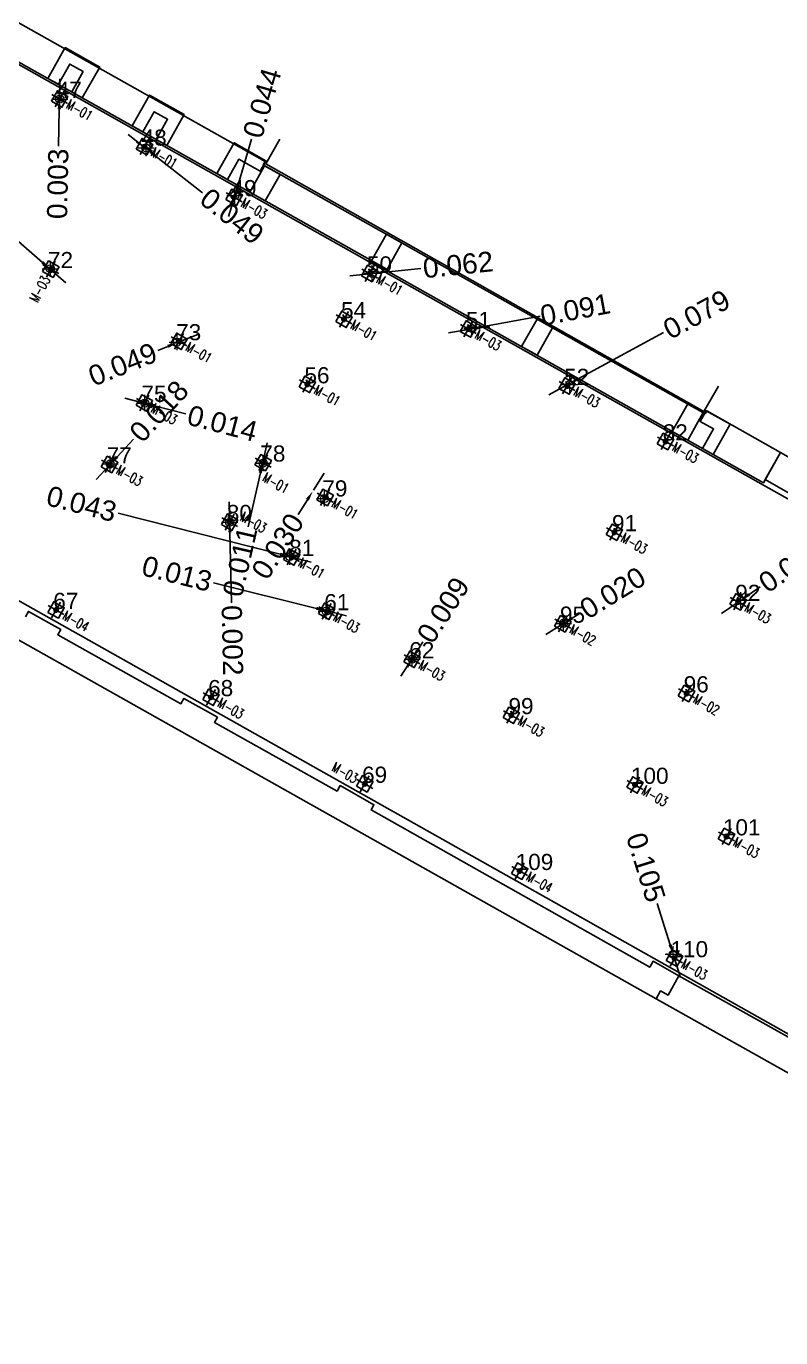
# Model space of a CAD drawing. Header units: metres. Extents: x -737339.1 to -737255, y -1030801.3 to -1030746.9.
# Drawn here: x -737294.08 to -737275.4, y -1030801.33 to -1030768.85 of the extents above; entities that cross this region are included whole.
import ezdxf
from ezdxf.enums import TextEntityAlignment as Align

# ---------------------------------------------------------------- set-up
doc = ezdxf.new("R2010")
doc.units = ezdxf.units.M
doc.header["$LTSCALE"] = 0.05
doc.header["$PDMODE"] = 34
doc.header["$PDSIZE"] = 0.2
for name, color, linetype in [('Bod-cislo', 191, 'Continuous'), ('bod-oznac', 6, 'Continuous'), ('koty', 5, 'Continuous'), ('projekt', 252, 'Continuous')]:
    doc.layers.add(name, color=color, linetype=linetype)
doc.styles.add('arial', font='arial.ttf')
doc.styles.add('ROMAND', font='romand.shx', dxfattribs={"width": 0.7})
doc.styles.get("Standard").update_dxf_attribs({"font": 'arial.ttf'})
doc.dimstyles.new('Standard 0.300', dxfattribs={"dimtxt": 0.5, "dimasz": 0.25, "dimexe": 0.18, "dimexo": 0.0625, "dimgap": 0.09, "dimtad": 0, "dimdec": 3, "dimzin": 0, "dimdsep": 46, "dimtxsty": 'Standard', "dimblk2": 'NONE', "dimsah": 1, "dimcen": 0.09, "dimse1": 1, "dimse2": 1, "dimadec": 0, "dimazin": 0, "dimtfac": 1, "dimtdec": 3, "dimtofl": 0, "dimtmove": 0, "dimatfit": 3, "dimldrblk": 'NONE', "dimfxl": 1, "dimtolj": 1, "dimtzin": 0, "dimarcsym": 0})

# ---------------------------------------------------------------- blocks, each defined once
blk = doc.blocks.new('*D143')
at = {"layer": 'Defpoints', "color": 0, "transparency": 16777216}
for p in [(-737293.256, -1030770.652), (-737293.252, -1030770.652), (-737293.252, -1030770.655, -225.585)]:
    blk.add_point(p, dxfattribs=at)
at = {"layer": 'koty', "color": 0, "lineweight": -2, "transparency": 16777216}
for p, q in [((-737293.256, -1030770.652), (-737293.246, -1030770.152)), ((-737293.261, -1030770.905), (-737293.279, -1030771.82))]:
    blk.add_line(p, q, dxfattribs=at)
at = {"layer": 'koty', "color": 0, "transparency": 16777216}
blk.add_solid([(-737293.303, -1030770.904), (-737293.22, -1030770.906), (-737293.256, -1030770.655)], dxfattribs=at)
at = {"layer": 'koty', "color": 0, "transparency": 16777216, "insert": (-737293.297, -1030772.753), "char_height": 0.5, "attachment_point": 5, "rotation": 88.8792}
blk.add_mtext('\\A1;0.003', dxfattribs=at)
blk = doc.blocks.new('_None')
blk = doc.blocks.new('*D147')
at = {"layer": 'Defpoints', "color": 0, "transparency": 16777216}
for p in [(-737293.482, -1030774.857, -225.548), (-737293.476, -1030774.876), (-737293.469, -1030774.868)]:
    blk.add_point(p, dxfattribs=at)
at = {"layer": 'koty', "color": 0, "lineweight": -2, "transparency": 16777216}
for p, q in [((-737293.677, -1030774.701), (-737294.837, -1030773.689)), ((-737293.476, -1030774.876), (-737293.099, -1030775.204))]:
    blk.add_line(p, q, dxfattribs=at)
at = {"layer": 'koty', "color": 0, "transparency": 16777216}
blk.add_solid([(-737293.65, -1030774.669), (-737293.705, -1030774.732), (-737293.489, -1030774.865)], dxfattribs=at)
at = {"layer": 'koty', "color": 0, "transparency": 16777216, "insert": (-737295.541, -1030773.076), "char_height": 0.5, "attachment_point": 5, "rotation": 318.9235}
blk.add_mtext('\\A1;0.017', dxfattribs=at)
blk = doc.blocks.new('*D148')
at = {"layer": 'Defpoints', "color": 0, "transparency": 16777216}
for p in [(-737291.159, -1030771.844), (-737291.152, -1030771.835), (-737291.114, -1030771.865, -225.509)]:
    blk.add_point(p, dxfattribs=at)
at = {"layer": 'koty', "color": 0, "lineweight": -2, "transparency": 16777216}
for p, q in [((-737291.159, -1030771.844), (-737291.552, -1030771.534)), ((-737290.925, -1030772.029), (-737289.72, -1030772.98))]:
    blk.add_line(p, q, dxfattribs=at)
at = {"layer": 'koty', "color": 0, "transparency": 16777216}
blk.add_solid([(-737290.899, -1030771.996), (-737290.951, -1030772.062), (-737291.121, -1030771.874)], dxfattribs=at)
at = {"layer": 'koty', "color": 0, "transparency": 16777216, "insert": (-737288.987, -1030773.558), "char_height": 0.5, "attachment_point": 5, "rotation": 321.7211}
blk.add_mtext('\\A1;0.049', dxfattribs=at)
blk = doc.blocks.new('*D149')
at = {"layer": 'Defpoints', "color": 0, "transparency": 16777216}
for p in [(-737288.931, -1030773.086), (-737288.928, -1030773.087), (-737288.918, -1030773.044, -225.461)]:
    blk.add_point(p, dxfattribs=at)
at = {"layer": 'koty', "color": 0, "lineweight": -2, "transparency": 16777216}
for p, q in [((-737288.845, -1030772.805), (-737288.504, -1030771.649)), ((-737288.928, -1030773.087), (-737289.07, -1030773.567))]:
    blk.add_line(p, q, dxfattribs=at)
at = {"layer": 'koty', "color": 0, "transparency": 16777216}
blk.add_solid([(-737288.885, -1030772.793), (-737288.805, -1030772.817), (-737288.916, -1030773.045)], dxfattribs=at)
at = {"layer": 'koty', "color": 0, "transparency": 16777216, "insert": (-737288.239, -1030770.755), "char_height": 0.5, "attachment_point": 5, "rotation": 73.5411}
blk.add_mtext('\\A1;0.044', dxfattribs=at)
blk = doc.blocks.new('*D150')
at = {"layer": 'Defpoints', "color": 0, "transparency": 16777216}
for p in [(-737291.158, -1030778.184), (-737291.157, -1030778.179), (-737291.143, -1030778.183, -225.541)]:
    blk.add_point(p, dxfattribs=at)
at = {"layer": 'koty', "color": 0, "lineweight": -2, "transparency": 16777216}
for p, q in [((-737291.158, -1030778.184), (-737291.642, -1030778.058)), ((-737290.902, -1030778.251), (-737290.127, -1030778.452))]:
    blk.add_line(p, q, dxfattribs=at)
at = {"layer": 'koty', "color": 0, "transparency": 16777216}
blk.add_solid([(-737290.892, -1030778.21), (-737290.913, -1030778.291), (-737291.144, -1030778.188)], dxfattribs=at)
at = {"layer": 'koty', "color": 0, "transparency": 16777216, "insert": (-737289.224, -1030778.687), "char_height": 0.5, "attachment_point": 5, "rotation": 345.4117}
blk.add_mtext('\\A1;0.014', dxfattribs=at)
blk = doc.blocks.new('*D151')
at = {"layer": 'Defpoints', "color": 0, "transparency": 16777216}
for p in [(-737292.016, -1030779.704), (-737292.011, -1030779.709), (-737292.004, -1030779.691, -225.57)]:
    blk.add_point(p, dxfattribs=at)
at = {"layer": 'koty', "color": 0, "lineweight": -2, "transparency": 16777216}
for p, q in [((-737291.83, -1030779.512), (-737291.426, -1030779.073)), ((-737292.011, -1030779.709), (-737292.349, -1030780.077))]:
    blk.add_line(p, q, dxfattribs=at)
at = {"layer": 'koty', "color": 0, "transparency": 16777216}
blk.add_solid([(-737291.86, -1030779.484), (-737291.799, -1030779.54), (-737291.999, -1030779.696)], dxfattribs=at)
at = {"layer": 'koty', "color": 0, "transparency": 16777216, "insert": (-737290.793, -1030778.385), "char_height": 0.5, "attachment_point": 5, "rotation": 47.3933}
blk.add_mtext('\\A1;0.018', dxfattribs=at)
blk = doc.blocks.new('*D152')
at = {"layer": 'Defpoints', "color": 0, "transparency": 16777216}
for p in [(-737285.576, -1030774.976), (-737285.576, -1030774.981), (-737285.515, -1030774.97, -225.452)]:
    blk.add_point(p, dxfattribs=at)
at = {"layer": 'koty', "color": 0, "lineweight": -2, "transparency": 16777216}
for p, q in [((-737285.576, -1030774.981), (-737286.073, -1030775.032)), ((-737285.266, -1030774.95), (-737284.316, -1030774.853))]:
    blk.add_line(p, q, dxfattribs=at)
at = {"layer": 'koty', "color": 0, "transparency": 16777216}
blk.add_solid([(-737285.27, -1030774.908), (-737285.262, -1030774.991), (-737285.515, -1030774.975)], dxfattribs=at)
at = {"layer": 'koty', "color": 0, "transparency": 16777216, "insert": (-737283.39, -1030774.759), "char_height": 0.5, "attachment_point": 5, "rotation": 5.8048}
blk.add_mtext('\\A1;0.062', dxfattribs=at)
blk = doc.blocks.new('*D153')
at = {"layer": 'Defpoints', "color": 0, "transparency": 16777216}
for p in [(-737283.137, -1030776.351), (-737283.136, -1030776.357), (-737283.047, -1030776.334, -225.456)]:
    blk.add_point(p, dxfattribs=at)
at = {"layer": 'koty', "color": 0, "lineweight": -2, "transparency": 16777216}
for p, q in [((-737282.8, -1030776.294), (-737281.36, -1030776.028)), ((-737283.136, -1030776.357), (-737283.627, -1030776.447))]:
    blk.add_line(p, q, dxfattribs=at)
at = {"layer": 'koty', "color": 0, "transparency": 16777216}
blk.add_solid([(-737282.808, -1030776.254), (-737282.792, -1030776.335), (-737283.046, -1030776.34)], dxfattribs=at)
at = {"layer": 'koty', "color": 0, "transparency": 16777216, "insert": (-737280.49, -1030775.868), "char_height": 0.5, "attachment_point": 5, "rotation": 10.471}
blk.add_mtext('\\A1;0.091', dxfattribs=at)
blk = doc.blocks.new('*D154')
at = {"layer": 'Defpoints', "color": 0, "transparency": 16777216}
for p in [(-737280.705, -1030777.742), (-737280.695, -1030777.761), (-737280.625, -1030777.723, -225.491)]:
    blk.add_point(p, dxfattribs=at)
at = {"layer": 'koty', "color": 0, "lineweight": -2, "transparency": 16777216}
for p, q in [((-737280.416, -1030777.584), (-737278.307, -1030776.435)), ((-737280.705, -1030777.742), (-737281.144, -1030777.981))]:
    blk.add_line(p, q, dxfattribs=at)
at = {"layer": 'koty', "color": 0, "transparency": 16777216}
blk.add_solid([(-737280.436, -1030777.547), (-737280.396, -1030777.621), (-737280.636, -1030777.704)], dxfattribs=at)
at = {"layer": 'koty', "color": 0, "transparency": 16777216, "insert": (-737277.487, -1030775.988), "char_height": 0.5, "attachment_point": 5, "rotation": 28.5866}
blk.add_mtext('\\A1;0.079', dxfattribs=at)
blk = doc.blocks.new('*D155')
at = {"layer": 'Defpoints', "color": 0, "transparency": 16777216}
for p in [(-737288.226, -1030779.657), (-737288.215, -1030779.659), (-737288.217, -1030779.67, -225.468)]:
    blk.add_point(p, dxfattribs=at)
at = {"layer": 'koty', "color": 0, "lineweight": -2, "transparency": 16777216}
for p, q in [((-737288.226, -1030779.657), (-737288.115, -1030779.169)), ((-737288.284, -1030779.911), (-737288.589, -1030781.246))]:
    blk.add_line(p, q, dxfattribs=at)
at = {"layer": 'koty', "color": 0, "transparency": 16777216}
blk.add_solid([(-737288.325, -1030779.902), (-737288.243, -1030779.92), (-737288.228, -1030779.667)], dxfattribs=at)
at = {"layer": 'koty', "color": 0, "transparency": 16777216, "insert": (-737288.786, -1030782.109), "char_height": 0.5, "attachment_point": 5, "rotation": 77.1283}
blk.add_mtext('\\A1;0.011', dxfattribs=at)
blk = doc.blocks.new('*D156')
at = {"layer": 'Defpoints', "color": 0, "transparency": 16777216}
for p in [(-737289.044, -1030781.132), (-737289.044, -1030781.134, -225.466), (-737289.043, -1030781.132)]:
    blk.add_point(p, dxfattribs=at)
at = {"layer": 'koty', "color": 0, "lineweight": -2, "transparency": 16777216}
for p, q in [((-737289.043, -1030781.132), (-737289.054, -1030780.632)), ((-737289.037, -1030781.384), (-737288.998, -1030783.127))]:
    blk.add_line(p, q, dxfattribs=at)
at = {"layer": 'koty', "color": 0, "transparency": 16777216}
blk.add_solid([(-737288.995, -1030781.383), (-737289.079, -1030781.385), (-737289.043, -1030781.134)], dxfattribs=at)
at = {"layer": 'koty', "color": 0, "transparency": 16777216, "insert": (-737288.978, -1030784.058), "char_height": 0.5, "attachment_point": 5, "rotation": 271.2733}
blk.add_mtext('\\A1;0.002', dxfattribs=at)
blk = doc.blocks.new('*D157')
at = {"layer": 'Defpoints', "color": 0, "transparency": 16777216}
for p in [(-737287.552, -1030781.985, -225.529), (-737287.511, -1030781.995), (-737287.511, -1030781.997)]:
    blk.add_point(p, dxfattribs=at)
at = {"layer": 'koty', "color": 0, "lineweight": -2, "transparency": 16777216}
for p, q in [((-737287.795, -1030781.925), (-737291.804, -1030780.909)), ((-737287.511, -1030781.997), (-737287.026, -1030782.12))]:
    blk.add_line(p, q, dxfattribs=at)
at = {"layer": 'koty', "color": 0, "transparency": 16777216}
blk.add_solid([(-737287.784, -1030781.885), (-737287.805, -1030781.965), (-737287.552, -1030781.986)], dxfattribs=at)
at = {"layer": 'koty', "color": 0, "transparency": 16777216, "insert": (-737292.709, -1030780.68), "char_height": 0.5, "attachment_point": 5, "rotation": 345.78}
blk.add_mtext('\\A1;0.043', dxfattribs=at)
blk = doc.blocks.new('*D158')
at = {"layer": 'Defpoints', "color": 0, "transparency": 16777216}
for p in [(-737286.969, -1030780.34), (-737286.697, -1030780.548, -225.498), (-737286.681, -1030780.523)]:
    blk.add_point(p, dxfattribs=at)
at = {"layer": 'koty', "color": 0, "lineweight": -2, "transparency": 16777216}
for p, q in [((-737286.969, -1030780.34), (-737286.701, -1030779.918)), ((-737287.12, -1030780.575), (-737287.352, -1030780.941))]:
    blk.add_line(p, q, dxfattribs=at)
at = {"layer": 'koty', "color": 0, "transparency": 16777216}
blk.add_solid([(-737287.155, -1030780.553), (-737287.084, -1030780.598), (-737286.985, -1030780.365)], dxfattribs=at)
at = {"layer": 'koty', "color": 0, "transparency": 16777216, "insert": (-737287.853, -1030781.728), "char_height": 0.5, "attachment_point": 5, "rotation": 57.5256}
blk.add_mtext('\\A1;0.030', dxfattribs=at)
blk = doc.blocks.new('*D159')
at = {"layer": 'Defpoints', "color": 0, "transparency": 16777216}
for p in [(-737286.656, -1030783.336, -225.667), (-737286.644, -1030783.339), (-737286.641, -1030783.33)]:
    blk.add_point(p, dxfattribs=at)
at = {"layer": 'koty', "color": 0, "lineweight": -2, "transparency": 16777216}
for p, q in [((-737286.896, -1030783.266), (-737289.441, -1030782.634)), ((-737286.641, -1030783.33), (-737286.156, -1030783.45))]:
    blk.add_line(p, q, dxfattribs=at)
at = {"layer": 'koty', "color": 0, "transparency": 16777216}
blk.add_solid([(-737286.886, -1030783.226), (-737286.906, -1030783.307), (-737286.654, -1030783.327)], dxfattribs=at)
at = {"layer": 'koty', "color": 0, "transparency": 16777216, "insert": (-737290.348, -1030782.409), "char_height": 0.5, "attachment_point": 5, "rotation": 346.0519}
blk.add_mtext('\\A1;0.013', dxfattribs=at)
blk = doc.blocks.new('*D160')
at = {"layer": 'Defpoints', "color": 0, "transparency": 16777216}
for p in [(-737280.798, -1030783.648), (-737280.797, -1030783.649), (-737280.781, -1030783.638, -225.416)]:
    blk.add_point(p, dxfattribs=at)
at = {"layer": 'koty', "color": 0, "lineweight": -2, "transparency": 16777216}
for p, q in [((-737280.568, -1030783.507), (-737280.356, -1030783.375)), ((-737280.797, -1030783.649), (-737281.222, -1030783.913))]:
    blk.add_line(p, q, dxfattribs=at)
at = {"layer": 'koty', "color": 0, "transparency": 16777216}
blk.add_solid([(-737280.59, -1030783.472), (-737280.546, -1030783.542), (-737280.78, -1030783.639)], dxfattribs=at)
at = {"layer": 'koty', "color": 0, "transparency": 16777216, "insert": (-737279.563, -1030782.883), "char_height": 0.5, "attachment_point": 5, "rotation": 31.8397}
blk.add_mtext('\\A1;0.020', dxfattribs=at)
blk = doc.blocks.new('*D161')
at = {"layer": 'Defpoints', "color": 0, "transparency": 16777216}
for p in [(-737284.538, -1030784.525), (-737284.531, -1030784.529), (-737284.526, -1030784.522, -225.736)]:
    blk.add_point(p, dxfattribs=at)
at = {"layer": 'koty', "color": 0, "lineweight": -2, "transparency": 16777216}
for p, q in [((-737284.398, -1030784.307), (-737284.263, -1030784.097)), ((-737284.538, -1030784.525), (-737284.808, -1030784.946))]:
    blk.add_line(p, q, dxfattribs=at)
at = {"layer": 'koty', "color": 0, "transparency": 16777216}
blk.add_solid([(-737284.433, -1030784.285), (-737284.363, -1030784.33), (-737284.533, -1030784.518)], dxfattribs=at)
at = {"layer": 'koty', "color": 0, "transparency": 16777216, "insert": (-737283.758, -1030783.311), "char_height": 0.5, "attachment_point": 5, "rotation": 57.3197}
blk.add_mtext('\\A1;0.009', dxfattribs=at)
blk = doc.blocks.new('*D162')
at = {"layer": 'Defpoints', "color": 0, "transparency": 16777216}
for p in [(-737278.064, -1030791.832, -225.92), (-737278.037, -1030791.933), (-737278.033, -1030791.932)]:
    blk.add_point(p, dxfattribs=at)
at = {"layer": 'koty', "color": 0, "lineweight": -2, "transparency": 16777216}
for p, q in [((-737278.143, -1030791.595), (-737278.463, -1030790.573)), ((-737278.037, -1030791.933), (-737277.888, -1030792.411))]:
    blk.add_line(p, q, dxfattribs=at)
at = {"layer": 'koty', "color": 0, "transparency": 16777216}
blk.add_solid([(-737278.103, -1030791.582), (-737278.183, -1030791.607), (-737278.068, -1030791.833)], dxfattribs=at)
at = {"layer": 'koty', "color": 0, "transparency": 16777216, "insert": (-737278.743, -1030789.68), "char_height": 0.5, "attachment_point": 5, "rotation": 287.401}
blk.add_mtext('\\A1;0.105', dxfattribs=at)
blk = doc.blocks.new('*D189')
at = {"layer": 'Defpoints', "color": 0, "transparency": 16777216}
for p in [(-737276.459, -1030783.108), (-737276.458, -1030783.11), (-737276.393, -1030783.063, 225.464)]:
    blk.add_point(p, dxfattribs=at)
at = {"layer": 'koty', "color": 0, "lineweight": -2, "transparency": 16777216}
for p, q in [((-737276.186, -1030782.923), (-737275.915, -1030782.737)), ((-737276.458, -1030783.11), (-737276.87, -1030783.393))]:
    blk.add_line(p, q, dxfattribs=at)
at = {"layer": 'koty', "color": 0, "transparency": 16777216}
blk.add_solid([(-737276.21, -1030782.888), (-737276.162, -1030782.957), (-737276.392, -1030783.064)], dxfattribs=at)
at = {"layer": 'koty', "color": 0, "transparency": 16777216, "insert": (-737275.147, -1030782.208), "char_height": 0.5, "attachment_point": 5, "rotation": 34.5208}
blk.add_mtext('\\A1;0.080', dxfattribs=at)
blk = doc.blocks.new('*D194')
at = {"layer": 'Defpoints', "color": 0, "transparency": 16777216}
for p in [(-737290.344, -1030776.673, 225.493), (-737290.298, -1030776.655), (-737290.293, -1030776.667)]:
    blk.add_point(p, dxfattribs=at)
at = {"layer": 'koty', "color": 0, "lineweight": -2, "transparency": 16777216}
for p, q in [((-737290.293, -1030776.667), (-737289.829, -1030776.482)), ((-737290.571, -1030776.778), (-737290.824, -1030776.879))]:
    blk.add_line(p, q, dxfattribs=at)
at = {"layer": 'koty', "color": 0, "transparency": 16777216}
blk.add_solid([(-737290.587, -1030776.739), (-737290.556, -1030776.817), (-737290.339, -1030776.685)], dxfattribs=at)
at = {"layer": 'koty', "color": 0, "transparency": 16777216, "insert": (-737291.691, -1030777.225), "char_height": 0.5, "attachment_point": 5, "rotation": 21.7441}
blk.add_mtext('\\A1;0.049', dxfattribs=at)

msp = doc.modelspace()

# ---------------------------------------------------------------- linework, layer by layer
at = {"layer": 'bod-oznac', "linetype": 'Continuous', "lineweight": 0}
for p in [(-737293.2523, -1030770.655, -225.585), (-737291.1143, -1030771.865, -225.509), (-737288.918, -1030773.044, -225.461), (-737293.482, -1030774.857, -225.548), (-737285.5148, -1030774.97, -225.452), (-737283.047, -1030776.334, -225.456), (-737290.344, -1030776.673, -225.493), (-737280.625, -1030777.723, -225.491), (-737291.143, -1030778.183, -225.541), (-737292.004, -1030779.691, -225.57), (-737288.217, -1030779.67, -225.468), (-737286.697, -1030780.548, -225.498), (-737289.044, -1030781.134, -225.466), (-737287.552, -1030781.985, -225.529), (-737276.393, -1030783.063, -225.464), (-737286.656, -1030783.336, -225.667), (-737280.781, -1030783.638, -225.416), (-737284.526, -1030784.522, -225.736), (-737278.064, -1030791.832, -225.92)]:
    msp.add_point(p, dxfattribs=at)
at = {"layer": 'projekt', "ltscale": 0.2}
for p, q in [((-737293.0559, -1030770.7623), (-737293.448, -1030770.5415)), ((-737293.1415, -1030770.4559), (-737293.3624, -1030770.8479)), ((-737290.9562, -1030771.9453), (-737291.3483, -1030771.7244)), ((-737291.0418, -1030771.6388), (-737291.2627, -1030772.0309)), ((-737288.7345, -1030773.1969), (-737289.1266, -1030772.976)), ((-737288.8201, -1030772.8904), (-737289.041, -1030773.2825)), ((-737293.2734, -1030774.9784), (-737293.6654, -1030774.7576)), ((-737293.3589, -1030774.672), (-737293.5798, -1030775.064)), ((-737285.4658, -1030774.7802), (-737285.6867, -1030775.1723)), ((-737285.3802, -1030775.0867), (-737285.7723, -1030774.8658)), ((-737286.0183, -1030776.2193), (-737286.4104, -1030775.9984)), ((-737286.1039, -1030775.9128), (-737286.3248, -1030776.3049)), ((-737282.9407, -1030776.461), (-737283.3328, -1030776.2401)), ((-737283.0263, -1030776.1546), (-737283.2472, -1030776.5466)), ((-737290.102, -1030776.7651), (-737290.4941, -1030776.5442)), ((-737290.1876, -1030776.4586), (-737290.4085, -1030776.8507)), ((-737286.9264, -1030777.8311), (-737287.3184, -1030777.6102)), ((-737287.2328, -1030777.9167), (-737287.012, -1030777.5246)), ((-737280.4985, -1030777.8713), (-737280.8906, -1030777.6505)), ((-737280.5841, -1030777.5649), (-737280.805, -1030777.9569)), ((-737291.0466, -1030777.9833), (-737291.2675, -1030778.3754)), ((-737290.961, -1030778.2898), (-737291.353, -1030778.0689)), ((-737278.1446, -1030778.9392), (-737278.3655, -1030779.3313)), ((-737278.059, -1030779.2457), (-737278.4511, -1030779.0248)), ((-737291.82, -1030779.8145), (-737292.212, -1030779.5936)), ((-737291.9056, -1030779.508), (-737292.1264, -1030779.9001)), ((-737288.0185, -1030779.7696), (-737288.4106, -1030779.5487)), ((-737288.325, -1030779.8552), (-737288.1041, -1030779.4632)), ((-737286.4851, -1030780.6335), (-737286.8772, -1030780.4126)), ((-737286.7916, -1030780.7191), (-737286.5707, -1030780.327)), ((-737289.1545, -1030781.3276), (-737288.9336, -1030780.9356)), ((-737288.848, -1030781.242), (-737289.2401, -1030781.0212)), ((-737279.3254, -1030781.4935), (-737279.7175, -1030781.2726)), ((-737279.411, -1030781.1871), (-737279.6319, -1030781.5791)), ((-737287.3146, -1030782.1059), (-737287.7067, -1030781.885)), ((-737287.6211, -1030782.1915), (-737287.4002, -1030781.7994)), ((-737276.3486, -1030782.9124), (-737276.5694, -1030783.3044)), ((-737293.1444, -1030783.4184), (-737293.5365, -1030783.1975)), ((-737293.23, -1030783.1119), (-737293.4509, -1030783.504)), ((-737286.4475, -1030783.4495), (-737286.8396, -1030783.2287)), ((-737286.5331, -1030783.1431), (-737286.754, -1030783.5351)), ((-737276.263, -1030783.2188), (-737276.655, -1030782.998)), ((-737280.6016, -1030783.7588), (-737280.9937, -1030783.5379)), ((-737280.6872, -1030783.4523), (-737280.9081, -1030783.8444)), ((-737284.3347, -1030784.6398), (-737284.7268, -1030784.419)), ((-737284.4203, -1030784.3334), (-737284.6412, -1030784.7254)), ((-737277.6248, -1030785.1776), (-737277.8456, -1030785.5697)), ((-737289.3109, -1030785.5781), (-737289.703, -1030785.3572)), ((-737289.3965, -1030785.2716), (-737289.6174, -1030785.6637)), ((-737277.5392, -1030785.4841), (-737277.9312, -1030785.2632)), ((-737281.8778, -1030786.024), (-737282.2699, -1030785.8031)), ((-737281.9634, -1030785.7175), (-737282.1843, -1030786.1096)), ((-737285.5892, -1030787.4166), (-737285.8101, -1030787.8087)), ((-737278.9009, -1030787.4429), (-737279.1218, -1030787.8349)), ((-737285.5036, -1030787.7231), (-737285.8957, -1030787.5022)), ((-737278.8154, -1030787.7493), (-737279.2074, -1030787.5284)), ((-737276.6357, -1030788.719), (-737276.8566, -1030789.1111)), ((-737276.5501, -1030789.0255), (-737276.9422, -1030788.8046)), ((-737281.6701, -1030789.8828), (-737282.0622, -1030789.6619)), ((-737281.7557, -1030789.5763), (-737281.9766, -1030789.9684)), ((-737277.8366, -1030792.0425), (-737278.2287, -1030791.8216)), ((-737277.9222, -1030791.736), (-737278.1431, -1030792.1281))]:
    msp.add_line(p, q, dxfattribs=at)
at = {"layer": 'projekt'}
for p, q in [((-737277.9256, -1030792.3666), (-737273.3712, -1030794.9206)), ((-737278.4858, -1030792.9339), (-737273.5859, -1030795.691))]:
    msp.add_line(p, q, dxfattribs=at)
for points in [[(-737337.8576, -1030758.5148), (-737332.1736, -1030748.4258), (-737305.814, -1030763.2762), (-737305.819, -1030763.285), (-737285.2357, -1030774.8811), (-737285.2504, -1030774.9073), (-737256.1987, -1030791.2744), (-737261.863, -1030801.3286)], [(-737332.1736, -1030748.4258), (-737305.814, -1030763.2762), (-737305.819, -1030763.285), (-737285.2357, -1030774.8811), (-737285.2504, -1030774.9073), (-737256.1987, -1030791.2744), (-737261.863, -1030801.3286), (-737337.8576, -1030758.5148)], [(-737314.171, -1030757.5432), (-737306.0766, -1030762.1125), (-737306.1086, -1030762.1691), (-737295.1819, -1030768.325), (-737295.154, -1030768.2753), (-737288.1632, -1030772.199), (-737288.2123, -1030772.2859), (-737277.2778, -1030778.4462), (-737277.2376, -1030778.3753), (-737275.4115, -1030779.4054), (-737275.8339, -1030780.155), (-737285.1823, -1030774.8882), (-737285.1676, -1030774.8621), (-737305.7508, -1030763.2659), (-737305.7459, -1030763.2572), (-737314.5848, -1030758.2776)], [(-737275.4115, -1030779.4054), (-737271.9959, -1030781.3389), (-737272.0999, -1030781.5236), (-737271.9081, -1030781.6315), (-737272.1933, -1030782.1384), (-737275.7892, -1030780.0758)]]:
    msp.add_lwpolyline(points, close=True, dxfattribs=at)
at = {"layer": 'projekt', "ltscale": 0.5}
for points in [[(-737293.5447, -1030770.1426), (-737293.1152, -1030769.3803), (-737292.2614, -1030769.8613), (-737292.6908, -1030770.6237), (-737292.9522, -1030770.4764), (-737292.67, -1030769.9755), (-737293.0011, -1030769.7889), (-737293.2833, -1030770.2899)], [(-737291.4537, -1030771.3207), (-737291.0242, -1030770.5583), (-737290.1704, -1030771.0394), (-737290.5998, -1030771.8017), (-737290.8612, -1030771.6544), (-737290.579, -1030771.1535), (-737290.9101, -1030770.967), (-737291.1923, -1030771.4679)], [(-737289.1013, -1030772.6459), (-737288.8191, -1030772.145), (-737288.292, -1030772.4419), (-737288.1447, -1030772.1806), (-737288.9332, -1030771.7364), (-737289.3627, -1030772.4987)], [(-737288.5481, -1030772.9576), (-737288.1647, -1030773.1736), (-737287.7966, -1030772.5202), (-737288.1799, -1030772.3042)], [(-737285.5483, -1030774.6821), (-737285.1649, -1030774.8981), (-737284.7821, -1030774.2185), (-737285.1654, -1030774.0025)], [(-737281.8193, -1030776.7829), (-737281.436, -1030776.9989), (-737281.0531, -1030776.3193), (-737281.4365, -1030776.1033)], [(-737278.0904, -1030778.8837), (-737277.707, -1030779.0997), (-737277.3242, -1030778.4201), (-737277.7075, -1030778.2041)], [(-737277.3411, -1030779.3058), (-737277.0687, -1030778.8223), (-737277.3998, -1030778.6358), (-737277.2525, -1030778.3744), (-737276.6601, -1030778.7082), (-737277.0797, -1030779.4531)]]:
    msp.add_lwpolyline(points, close=True, dxfattribs=at)
at = {"layer": 'projekt', "ltscale": 0.3}
for points in [[(-737293.4563, -1030770.709), (-737293.1949, -1030770.8562), (-737293.0476, -1030770.5948), (-737293.309, -1030770.4476)], [(-737291.3565, -1030771.8919), (-737291.0952, -1030772.0391), (-737290.9479, -1030771.7778), (-737291.2093, -1030771.6305)], [(-737289.1349, -1030773.1435), (-737288.8735, -1030773.2908), (-737288.7262, -1030773.0294), (-737288.9876, -1030772.8822)], [(-737293.6737, -1030774.9251), (-737293.4123, -1030775.0723), (-737293.2651, -1030774.8109), (-737293.5264, -1030774.6637)], [(-737285.7806, -1030775.0333), (-737285.5192, -1030775.1805), (-737285.3719, -1030774.9192), (-737285.6333, -1030774.7719)], [(-737286.4187, -1030776.1659), (-737286.1573, -1030776.3132), (-737286.01, -1030776.0518), (-737286.2714, -1030775.9045)], [(-737283.3411, -1030776.4076), (-737283.0797, -1030776.5549), (-737282.9324, -1030776.2935), (-737283.1938, -1030776.1463)], [(-737290.5024, -1030776.7117), (-737290.241, -1030776.859), (-737290.0937, -1030776.5976), (-737290.3551, -1030776.4504)], [(-737287.3267, -1030777.7777), (-737287.0653, -1030777.925), (-737286.9181, -1030777.6636), (-737287.1795, -1030777.5163)], [(-737280.8989, -1030777.818), (-737280.6375, -1030777.9652), (-737280.4902, -1030777.7038), (-737280.7516, -1030777.5566)], [(-737291.3613, -1030778.2364), (-737291.1, -1030778.3837), (-737290.9527, -1030778.1223), (-737291.2141, -1030777.975)], [(-737278.4594, -1030779.1923), (-737278.198, -1030779.3396), (-737278.0508, -1030779.0782), (-737278.3121, -1030778.931)], [(-737292.2203, -1030779.7611), (-737291.9589, -1030779.9083), (-737291.8117, -1030779.647), (-737292.0731, -1030779.4997)], [(-737288.4188, -1030779.7162), (-737288.1575, -1030779.8635), (-737288.0102, -1030779.6021), (-737288.2716, -1030779.4549)], [(-737286.8854, -1030780.5801), (-737286.6241, -1030780.7274), (-737286.4768, -1030780.466), (-737286.7382, -1030780.3188)], [(-737289.2484, -1030781.1887), (-737288.987, -1030781.3359), (-737288.8397, -1030781.0745), (-737289.1011, -1030780.9273)], [(-737279.7258, -1030781.4401), (-737279.4644, -1030781.5874), (-737279.3171, -1030781.326), (-737279.5785, -1030781.1788)], [(-737287.715, -1030782.0525), (-737287.4536, -1030782.1998), (-737287.3063, -1030781.9384), (-737287.5677, -1030781.7912)], [(-737276.6633, -1030783.1655), (-737276.4019, -1030783.3127), (-737276.2547, -1030783.0513), (-737276.5161, -1030782.9041)], [(-737293.5448, -1030783.365), (-737293.2834, -1030783.5122), (-737293.1362, -1030783.2509), (-737293.3975, -1030783.1036)], [(-737286.8478, -1030783.3962), (-737286.5865, -1030783.5434), (-737286.4392, -1030783.282), (-737286.7006, -1030783.1348)], [(-737281.0019, -1030783.7054), (-737280.7406, -1030783.8526), (-737280.5933, -1030783.5913), (-737280.8547, -1030783.444)], [(-737284.7351, -1030784.5865), (-737284.4737, -1030784.7337), (-737284.3264, -1030784.4723), (-737284.5878, -1030784.3251)], [(-737277.9395, -1030785.4307), (-737277.6781, -1030785.578), (-737277.5309, -1030785.3166), (-737277.7923, -1030785.1693)], [(-737289.7113, -1030785.5247), (-737289.4499, -1030785.672), (-737289.3027, -1030785.4106), (-737289.564, -1030785.2633)], [(-737282.2781, -1030785.9706), (-737282.0168, -1030786.1179), (-737281.8695, -1030785.8565), (-737282.1309, -1030785.7093)], [(-737285.9039, -1030787.6697), (-737285.6426, -1030787.8169), (-737285.4953, -1030787.5556), (-737285.7567, -1030787.4083)], [(-737279.2157, -1030787.6959), (-737278.9543, -1030787.8432), (-737278.8071, -1030787.5818), (-737279.0684, -1030787.4346)], [(-737276.9505, -1030788.9721), (-737276.6891, -1030789.1194), (-737276.5418, -1030788.858), (-737276.8032, -1030788.7108)], [(-737282.0704, -1030789.8294), (-737281.8091, -1030789.9767), (-737281.6618, -1030789.7153), (-737281.9232, -1030789.568)], [(-737278.237, -1030791.9891), (-737277.9756, -1030792.1364), (-737277.8283, -1030791.875), (-737278.0897, -1030791.7277)]]:
    msp.add_lwpolyline(points, close=True, dxfattribs=at)
at = {"layer": 'projekt', "ltscale": 0.5}
msp.add_lwpolyline([(-737287.8044, -1030771.6456), (-737288.1525, -1030772.2613), (-737277.3054, -1030778.3926), (-737276.9487, -1030777.7615)], dxfattribs=at)
at = {"layer": 'projekt'}
msp.add_lwpolyline([(-737294.0976, -1030783.4738), (-737294.0243, -1030783.3429), (-737293.2264, -1030783.7895), (-737293.2997, -1030783.9204), (-737290.2496, -1030785.6275), (-737290.1753, -1030785.4972), (-737289.3463, -1030785.9612), (-737289.4206, -1030786.0915), (-737286.3838, -1030787.7911), (-737286.3068, -1030787.6563), (-737285.473, -1030788.129), (-737285.5448, -1030788.2572), (-737278.6479, -1030792.1515), (-737278.5647, -1030792.0046), (-737277.9256, -1030792.3666), (-737278.193, -1030792.843), (-737278.3768, -1030792.7396), (-737278.4858, -1030792.9339), (-737297.6551, -1030782.1475)], dxfattribs=at)
at = {"layer": 'projekt', "ltscale": 0.3}
for centre in [(-737293.2519, -1030770.6519), (-737291.1522, -1030771.8348), (-737288.9305, -1030773.0865), (-737293.4694, -1030774.868), (-737285.5762, -1030774.9762), (-737286.2143, -1030776.1088), (-737283.1368, -1030776.3506), (-737290.298, -1030776.6547), (-737287.1224, -1030777.7207), (-737280.6946, -1030777.7609), (-737291.157, -1030778.1794), (-737278.2551, -1030779.1353), (-737292.016, -1030779.704), (-737288.2145, -1030779.6592), (-737286.6811, -1030780.5231), (-737289.0441, -1030781.1316), (-737279.5214, -1030781.3831), (-737287.5107, -1030781.9955), (-737276.459, -1030783.1084), (-737293.3405, -1030783.3079), (-737286.6435, -1030783.3391), (-737280.7976, -1030783.6483), (-737284.5307, -1030784.5294), (-737289.507, -1030785.4676), (-737277.7352, -1030785.3736), (-737282.0738, -1030785.9136), (-737285.6996, -1030787.6126), (-737279.0114, -1030787.6389), (-737276.7461, -1030788.9151), (-737281.8661, -1030789.7723), (-737278.0326, -1030791.9321)]:
    msp.add_circle(centre, 0.055, dxfattribs=at)

# ---------------------------------------------------------------- texts
at = {"layer": 'Bod-cislo', "style": 'arial'}
for s, p in [('47', (-737293.3234, -1030770.6251)), ('48', (-737291.2237, -1030771.808)), ('49', (-737289.0002, -1030773.0597)), ('72', (-737293.5408, -1030774.8412)), ('50', (-737285.6477, -1030774.9494)), ('54', (-737286.2876, -1030776.0821)), ('51', (-737283.1975, -1030776.3238)), ('73', (-737290.3695, -1030776.6279)), ('56', (-737287.1938, -1030777.6939)), ('52', (-737280.766, -1030777.7341)), ('75', (-737291.2284, -1030778.1526)), ('82', (-737278.3265, -1030779.1085)), ('77', (-737292.0874, -1030779.6773)), ('78', (-737288.286, -1030779.6324)), ('79', (-737286.7508, -1030780.4963)), ('80', (-737289.1155, -1030781.1048)), ('91', (-737279.5822, -1030781.3563)), ('81', (-737287.5714, -1030781.9687)), ('67', (-737293.4101, -1030783.2811)), ('61', (-737286.7024, -1030783.3123)), ('92', (-737276.5304, -1030783.0816)), ('95', (-737280.8691, -1030783.6215)), ('62', (-737284.6004, -1030784.5026)), ('68', (-737289.5766, -1030785.4409)), ('96', (-737277.8066, -1030785.3469)), ('99', (-737282.1435, -1030785.8868)), ('69', (-737285.7675, -1030787.5858)), ('100', (-737279.1132, -1030787.6121)), ('101', (-737276.8372, -1030788.8883)), ('109', (-737281.9661, -1030789.7456)), ('110', (-737278.1344, -1030791.9053))]:
    msp.add_text(s, height=0.4, dxfattribs=at).set_placement(p)
at = {"layer": 'projekt', "style": 'ROMAND', "width": 0.7}
for s, p in [('M-01', (-737293.0559, -1030770.7623)), ('M-01', (-737290.9562, -1030771.9453)), ('M-03', (-737288.7345, -1030773.1969)), ('M-01', (-737285.3802, -1030775.0867)), ('M-01', (-737286.0183, -1030776.2193)), ('M-03', (-737282.9407, -1030776.461)), ('M-01', (-737290.102, -1030776.7651)), ('M-01', (-737286.9264, -1030777.8311)), ('M-03', (-737280.4985, -1030777.8713)), ('M-03', (-737290.961, -1030778.2898)), ('M-03', (-737278.059, -1030779.2457)), ('M-03', (-737291.82, -1030779.8145)), ('M-01', (-737288.1978, -1030779.9951)), ('M-01', (-737286.4851, -1030780.6335)), ('M-03', (-737288.7481, -1030780.9719)), ('M-03', (-737279.3254, -1030781.4935)), ('M-01', (-737287.3146, -1030782.1059)), ('M-03', (-737276.263, -1030783.2188)), ('M-04', (-737293.1444, -1030783.4184)), ('M-03', (-737286.4475, -1030783.4495)), ('M-02', (-737280.6016, -1030783.7588)), ('M-03', (-737284.3347, -1030784.6398)), ('M-03', (-737289.3109, -1030785.5781)), ('M-02', (-737277.5392, -1030785.4841)), ('M-03', (-737281.8778, -1030786.024)), ('M-03', (-737278.8154, -1030787.7493)), ('M-03', (-737276.5501, -1030789.0255)), ('M-04', (-737281.6701, -1030789.8828)), ('M-03', (-737277.8366, -1030792.0425))]:
    msp.add_text(s, height=0.25, rotation=330.60398, dxfattribs=at).set_placement(p, align=Align.MIDDLE_LEFT)
for rotation, p in [(60.60398, (-737293.5798, -1030775.064)), (330.60398, (-737285.8957, -1030787.5022))]:
    msp.add_text('M-03', height=0.25, rotation=rotation, dxfattribs=at).set_placement(p, align=Align.MIDDLE_RIGHT)

# ---------------------------------------------------------------- dimensions: what is measured, and where the dimension line sits
at = {"layer": 'koty'}
for base, p1, p2, angle, picture, middle in [((-737288.9283, -1030773.0871), (-737288.918, -1030773.044, -225.461), (-737288.9305, -1030773.0865), 253.54113, '*D149', (-737288.2393, -1030770.755)), ((-737293.2562, -1030770.6518), (-737293.252, -1030770.655, -225.585), (-737293.2519, -1030770.6519), 88.87922, '*D143', (-737293.2973, -1030772.7532)), ((-737291.1595, -1030771.844), (-737291.114, -1030771.865, -225.509), (-737291.1522, -1030771.8348), 141.72114, '*D148', (-737288.987, -1030773.5584)), ((-737293.4763, -1030774.8759), (-737293.482, -1030774.857, -225.548), (-737293.4694, -1030774.868), 318.92353, '*D147', (-737295.5412, -1030773.076)), ((-737285.5758, -1030774.9811), (-737285.515, -1030774.97, -225.452), (-737285.5762, -1030774.9762), 185.80482, '*D152', (-737283.3901, -1030774.7589)), ((-737283.1357, -1030776.3565), (-737283.047, -1030776.334, -225.456), (-737283.1368, -1030776.3506), 190.47105, '*D153', (-737280.4899, -1030775.8675)), ((-737280.7051, -1030777.7416), (-737280.625, -1030777.723, -225.491), (-737280.6946, -1030777.7609), 208.58663, '*D154', (-737277.4868, -1030775.9879)), ((-737290.29314, -1030776.66696), (-737290.344, -1030776.673, 225.493), (-737290.29804, -1030776.65467), 21.74413, '*D194', (-737291.69138, -1030777.22464)), ((-737292.0108, -1030779.7088), (-737292.004, -1030779.691, -225.57), (-737292.016, -1030779.704), 227.39332, '*D151', (-737290.7934, -1030778.3853)), ((-737291.1582, -1030778.1839), (-737291.143, -1030778.183, -225.541), (-737291.157, -1030778.1794), 165.41169, '*D150', (-737289.2243, -1030778.6873)), ((-737288.2259, -1030779.6566), (-737288.217, -1030779.67, -225.468), (-737288.2145, -1030779.6592), 77.12826, '*D155', (-737288.7864, -1030782.1093)), ((-737286.9694, -1030780.3396), (-737286.697, -1030780.548, -225.498), (-737286.6811, -1030780.5231), 57.52556, '*D158', (-737287.8533, -1030781.7284)), ((-737287.511, -1030781.9968), (-737287.552, -1030781.985, -225.529), (-737287.5107, -1030781.9955), 345.77995, '*D157', (-737292.7085, -1030780.6797)), ((-737289.0426, -1030781.1316), (-737289.044, -1030781.134, -225.466), (-737289.0441, -1030781.1316), 91.27332, '*D156', (-737288.9775, -1030784.0575)), ((-737276.458, -1030783.1099), (-737276.393, -1030783.063, 225.464), (-737276.459, -1030783.1084), 214.52081, '*D189', (-737275.1467, -1030782.208)), ((-737286.6412, -1030783.3298), (-737286.656, -1030783.336, -225.667), (-737286.6435, -1030783.3391), 346.05193, '*D159', (-737290.3475, -1030782.4092)), ((-737280.7971, -1030783.6492), (-737280.781, -1030783.638, -225.416), (-737280.7976, -1030783.6483), 211.83974, '*D160', (-737279.5633, -1030782.8831)), ((-737284.5376, -1030784.525), (-737284.526, -1030784.522, -225.736), (-737284.5307, -1030784.5294), 237.31968, '*D161', (-737283.7585, -1030783.3105)), ((-737278.037, -1030791.9334), (-737278.064, -1030791.832, -225.92), (-737278.0326, -1030791.9321), 287.40099, '*D162', (-737278.7432, -1030789.6803))]:
    dim = msp.add_linear_dim(base=base, p1=p1, p2=p2, angle=angle, dimstyle='Standard 0.300', dxfattribs=at)
    dim.commit()
    dim.dimension.update_dxf_attribs({"geometry": picture, "text_midpoint": middle, "dimtype": 161})

doc.saveas('drawing.dxf')
